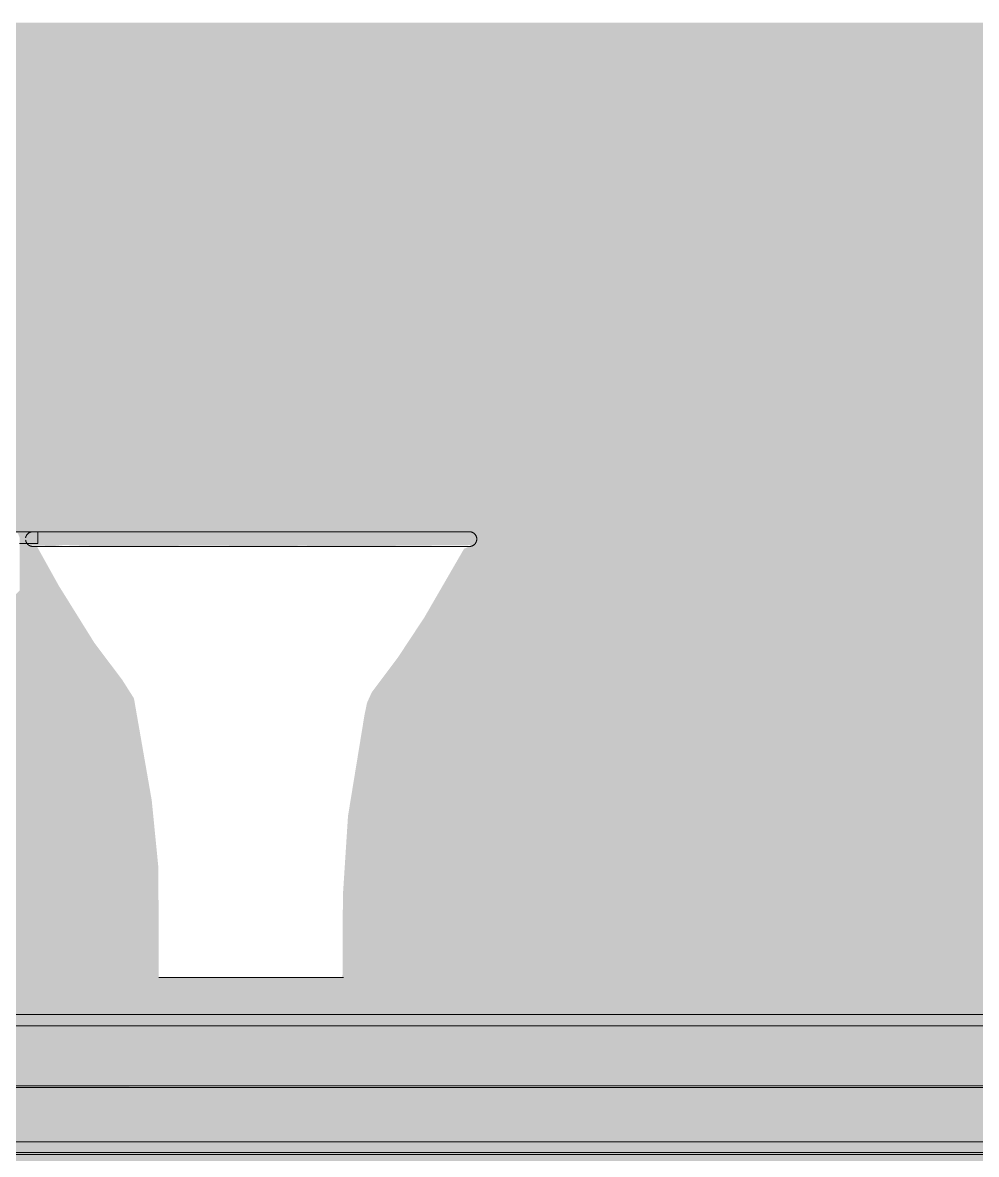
# Model space of a CAD drawing. Header units: inches. Extents: x 20426 to 92531, y -195 to 750.
# Drawn here: x 32855.09 to 32895.78, y 93.77 to 142.02 of the extents above; entities that cross this region are included whole.
import ezdxf

# ---------------------------------------------------------------- set-up
doc = ezdxf.new("R2010")
doc.units = ezdxf.units.IN
doc.header["$MEASUREMENT"] = 0
for name, color, linetype, lineweight in [('A-DOOR', 31, 'Continuous', 13), ('Q-SPCQ', 91, 'Continuous', 9), ('S-BEAM', 12, 'Continuous', 9)]:
    doc.layers.add(name, color=color, linetype=linetype, lineweight=lineweight)

# ---------------------------------------------------------------- blocks, each defined once
blk = doc.blocks.new('Girt_Z - 8_D-904119-Elevation - North')
at = {"layer": 'S-BEAM'}
h = blk.add_hatch(color=256, dxfattribs=at)
h.paths.add_polyline_path([(-25981.015, 99.25), (-25980.765, 99.25), (-25980.765, 99.732), (-25981.015, 99.732)], flags=0)
h.paths.add_polyline_path([(-25977.143, 99.25), (-25695.137, 99.25), (-25695.137, 99.732), (-25977.143, 99.732)], flags=0)
h.paths.add_polyline_path([(-23085.765, 99.25), (-23085.765, 99.732), (-23086.015, 99.732), (-23086.015, 99.25)], flags=0)
h.paths.add_polyline_path([(-23089.637, 99.25), (-23089.637, 99.732), (-23371.643, 99.732), (-23371.643, 99.25), (-23184.518, 99.25)], flags=0)
h.paths.add_polyline_path([(-23375.265, 99.25), (-23375.265, 99.732), (-23375.515, 99.732), (-23375.515, 99.25)], flags=0)
h.paths.add_polyline_path([(-24533.265, 99.25), (-24533.265, 99.732), (-24533.515, 99.732), (-24533.515, 99.25)], flags=0)
h.paths.add_polyline_path([(-24537.137, 99.25), (-24537.137, 99.732), (-24819.143, 99.732), (-24819.143, 99.25), (-24566.874, 99.25)], flags=0)
h.paths.add_polyline_path([(-25691.515, 99.25), (-25691.265, 99.25), (-25691.265, 99.732), (-25691.515, 99.732)], flags=0)
h.paths.add_polyline_path([(-24823.015, 99.25), (-24822.765, 99.25), (-24822.765, 99.732), (-24823.015, 99.732)], flags=0)
h = blk.add_hatch(color=256, dxfattribs=at)
h.paths.add_polyline_path([(-25981.015, 96.883), (-25980.765, 96.883), (-25980.765, 99.25), (-25981.015, 99.25)], flags=0)
h.paths.add_polyline_path([(-25977.143, 96.883), (-25695.137, 96.883), (-25695.137, 99.25), (-25977.143, 99.25)], flags=0)
h.paths.add_polyline_path([(-23085.765, 96.883), (-23085.765, 99.25), (-23086.015, 99.25), (-23086.015, 96.883)], flags=0)
h.paths.add_polyline_path([(-23089.637, 96.883), (-23089.637, 99.25), (-23371.643, 99.25), (-23371.643, 96.883), (-23184.518, 96.883)], flags=0)
h.paths.add_polyline_path([(-23375.265, 96.883), (-23375.265, 99.25), (-23375.515, 99.25), (-23375.515, 96.883)], flags=0)
h.paths.add_polyline_path([(-24533.265, 96.883), (-24533.265, 99.25), (-24533.515, 99.25), (-24533.515, 96.883)], flags=0)
h.paths.add_polyline_path([(-24537.137, 96.883), (-24537.137, 99.25), (-24819.143, 99.25), (-24819.143, 96.883), (-24566.874, 96.883)], flags=0)
h.paths.add_polyline_path([(-25691.515, 96.883), (-25691.265, 96.883), (-25691.265, 99.25), (-25691.515, 99.25)], flags=0)
h.paths.add_polyline_path([(-24823.015, 96.883), (-24822.765, 96.883), (-24822.765, 99.25), (-24823.015, 99.25)], flags=0)
h = blk.add_hatch(color=256, dxfattribs=at)
h.paths.add_polyline_path([(-25695.137, 96.695), (-25695.137, 96.883), (-25977.143, 96.875), (-25977.143, 96.695), (-25741.877, 96.695)], flags=0)
h.paths.add_polyline_path([(-24774.228, 96.695), (-24537.137, 96.72), (-24537.137, 96.883), (-24819.143, 96.844), (-24819.143, 96.695), (-24782.867, 96.695)], flags=0)
h.paths.add_polyline_path([(-24533.265, 96.695), (-24533.265, 96.883), (-24533.515, 96.836), (-24533.515, 96.695)], flags=0)
h.paths.add_polyline_path([(-25981.015, 96.695), (-25980.765, 96.72), (-25980.765, 96.883), (-25981.015, 96.875), (-25981.015, 96.718)], flags=0)
h.paths.add_polyline_path([(-25691.515, 96.695), (-25691.265, 96.72), (-25691.265, 96.883), (-25691.515, 96.867), (-25691.515, 96.716)], flags=0)
h.paths.add_polyline_path([(-24823.015, 96.695), (-24822.765, 96.72), (-24822.765, 96.883), (-24823.015, 96.844), (-24823.015, 96.71)], flags=0)
h.paths.add_polyline_path([(-23375.515, 96.695), (-23375.265, 96.732), (-23375.265, 96.883), (-23375.515, 96.883), (-23375.515, 96.7)], flags=0)
h.paths.add_polyline_path([(-23371.643, 96.695), (-23089.637, 96.726), (-23089.637, 96.883), (-23371.643, 96.883), (-23371.643, 96.7)], flags=0)
h.paths.add_polyline_path([(-23085.765, 96.695), (-23085.765, 96.883), (-23086.015, 96.883), (-23086.015, 96.695)], flags=0)
h = blk.add_hatch(color=256, dxfattribs=at)
h.paths.add_polyline_path([(-25981.015, 96.62), (-25980.765, 96.66), (-25980.765, 96.695), (-25981.015, 96.658), (-25981.015, 96.623)], flags=0)
h.paths.add_polyline_path([(-25977.143, 96.62), (-25695.137, 96.662), (-25695.137, 96.695), (-25977.143, 96.658), (-25977.143, 96.623)], flags=0)
h.paths.add_polyline_path([(-24533.265, 96.62), (-24533.265, 96.695), (-24533.515, 96.639), (-24533.515, 96.62)], flags=0)
h.paths.add_polyline_path([(-24537.137, 96.62), (-24537.137, 96.695), (-24819.143, 96.658), (-24819.143, 96.62), (-24566.874, 96.62)], flags=0)
h.paths.add_polyline_path([(-24823.015, 96.62), (-24822.765, 96.669), (-24822.765, 96.695), (-24823.015, 96.658), (-24823.015, 96.636)], flags=0)
h.paths.add_polyline_path([(-23085.765, 96.62), (-23085.765, 96.695), (-23086.015, 96.655), (-23086.015, 96.62)], flags=0)
h.paths.add_polyline_path([(-23089.637, 96.62), (-23089.637, 96.695), (-23371.643, 96.652), (-23371.643, 96.62), (-23184.518, 96.62)], flags=0)
h.paths.add_polyline_path([(-23375.515, 96.62), (-23375.265, 96.658), (-23375.265, 96.695), (-23375.515, 96.651)], flags=0)
h.paths.add_polyline_path([(-25691.265, 96.62), (-25691.265, 96.695), (-25691.515, 96.658), (-25691.515, 96.62)], flags=0)
h = blk.add_hatch(color=256, dxfattribs=at)
h.paths.add_polyline_path([(-24635.992, 94.301), (-24537.137, 94.301), (-24537.137, 96.62), (-24819.143, 96.62), (-24819.143, 94.301), (-24705.11, 94.301)], flags=0)
h.paths.add_polyline_path([(-25980.765, 94.301), (-25980.765, 96.62), (-25981.015, 96.62), (-25981.015, 94.301)], flags=0)
h.paths.add_polyline_path([(-25977.143, 94.301), (-25695.137, 94.301), (-25695.137, 96.62), (-25977.143, 96.62), (-25977.143, 95.164)], flags=0)
h.paths.add_polyline_path([(-25691.515, 94.301), (-25691.265, 94.301), (-25691.265, 96.62), (-25691.515, 96.62), (-25691.515, 95.164)], flags=0)
h.paths.add_polyline_path([(-24823.015, 94.301), (-24822.765, 94.301), (-24822.765, 96.62), (-24823.015, 96.62), (-24823.015, 95.164)], flags=0)
h.paths.add_polyline_path([(-24533.515, 94.301), (-24533.265, 94.301), (-24533.265, 96.62), (-24533.515, 96.62), (-24533.515, 95.164)], flags=0)
h.paths.add_polyline_path([(-23085.765, 94.301), (-23085.765, 96.62), (-23086.015, 96.62), (-23086.015, 94.301)], flags=0)
h.paths.add_polyline_path([(-23089.637, 94.301), (-23089.637, 96.62), (-23371.643, 96.62), (-23371.643, 94.301), (-23115.4, 94.301)], flags=0)
h.paths.add_polyline_path([(-22977.165, 94.301), (-22922.515, 94.301), (-22922.515, 96), (-23030.515, 96), (-23030.515, 94.301)], flags=0)
h.paths.add_polyline_path([(-23375.515, 94.301), (-23375.265, 94.301), (-23375.265, 96.62), (-23375.515, 96.62), (-23375.515, 95.164)], flags=0)
h = blk.add_hatch(color=256, dxfattribs=at)
h.paths.add_polyline_path([(-24533.515, 93.852), (-24533.265, 93.852), (-24533.265, 94.301), (-24533.515, 94.301)], flags=0)
h.paths.add_polyline_path([(-22922.515, 93.852), (-22922.515, 94.301), (-23030.515, 94.301), (-23030.515, 93.852), (-22977.165, 93.852)], flags=0)
h.paths.add_polyline_path([(-24822.765, 93.852), (-24822.765, 94.301), (-24823.015, 94.301), (-24823.015, 93.852)], flags=0)
h.paths.add_polyline_path([(-25981.015, 93.852), (-25980.765, 93.852), (-25980.765, 94.301), (-25981.015, 94.301)], flags=0)
h.paths.add_polyline_path([(-25977.143, 93.852), (-25695.137, 93.852), (-25695.137, 94.301), (-25977.143, 94.301)], flags=0)
h.paths.add_polyline_path([(-23085.765, 93.852), (-23085.765, 94.301), (-23086.015, 94.301), (-23086.015, 93.852)], flags=0)
h.paths.add_polyline_path([(-23089.637, 93.852), (-23089.637, 94.301), (-23371.643, 94.301), (-23371.643, 93.852), (-23115.4, 93.852)], flags=0)
h.paths.add_polyline_path([(-24819.143, 93.852), (-24537.137, 93.852), (-24537.137, 94.301), (-24819.143, 94.301)], flags=0)
h.paths.add_polyline_path([(-25691.515, 93.852), (-25691.265, 93.852), (-25691.265, 94.301), (-25691.515, 94.301)], flags=0)
h.paths.add_polyline_path([(-23375.265, 93.852), (-23375.265, 94.301), (-23375.515, 94.301), (-23375.515, 93.852)], flags=0)
h = blk.add_hatch(color=256, dxfattribs=at)
h.paths.add_polyline_path([(-24533.515, 93.768), (-24533.265, 93.768), (-24533.265, 93.852), (-24533.515, 93.852)], flags=0)
h.paths.add_polyline_path([(-24537.137, 93.768), (-24537.137, 93.852), (-24819.143, 93.852), (-24819.143, 93.768), (-24566.874, 93.768)], flags=0)
h.paths.add_polyline_path([(-25981.015, 93.768), (-25980.765, 93.768), (-25980.765, 93.852), (-25981.015, 93.852)], flags=0)
h.paths.add_polyline_path([(-25977.143, 93.768), (-25695.137, 93.768), (-25695.137, 93.852), (-25977.143, 93.852)], flags=0)
h.paths.add_polyline_path([(-24822.765, 93.768), (-24822.765, 93.852), (-24823.015, 93.852), (-24823.015, 93.768)], flags=0)
h.paths.add_polyline_path([(-25691.515, 93.768), (-25691.265, 93.768), (-25691.265, 93.852), (-25691.515, 93.852)], flags=0)
h.paths.add_polyline_path([(-23253.636, 93.768), (-23089.637, 93.768), (-23089.637, 93.852), (-23371.643, 93.852), (-23371.643, 93.768), (-23322.754, 93.768)], flags=0)
h.paths.add_polyline_path([(-23086.015, 93.768), (-23085.765, 93.768), (-23085.765, 93.852), (-23086.015, 93.852)], flags=0)
h.paths.add_polyline_path([(-23375.265, 93.768), (-23375.265, 93.852), (-23375.515, 93.852), (-23375.515, 93.768)], flags=0)
h.paths.add_polyline_path([(-23030.515, 93.768), (-22922.515, 93.768), (-22922.515, 93.852), (-23030.515, 93.852)], flags=0)
for p, q in [((-25977.143, 99.732), (-25695.137, 99.732)), ((-25977.143, 99.25), (-25695.137, 99.25)), ((-25977.143, 96.695), (-25695.137, 96.695)), ((-25977.143, 96.62), (-25695.137, 96.62)), ((-25977.143, 94.301), (-25695.137, 94.301)), ((-25977.143, 93.852), (-25695.137, 93.852)), ((-25977.143, 93.768), (-25695.137, 93.768))]:
    blk.add_line(p, q, dxfattribs=at)
blk = doc.blocks.new('opening - opening-915839-Elevation - North')
at = {"layer": 'A-DOOR'}
h = blk.add_hatch(color=256, dxfattribs=at)
h.paths.add_polyline_path([(-25971.89, 2.244), (-25834.39, 2.244), (-25834.39, 36), (-25726.39, 36), (-25726.39, 45.518), (-25971.89, 45.518)], flags=0)
h.paths.add_polyline_path([(-25971.89, 51.482), (-25726.39, 51.482), (-25726.39, 93.768), (-25971.89, 93.768)], flags=0)
h.paths.add_polyline_path([(-25822.578, 128.125), (-25822.65, 128.167), (-25822.609, 128.312), (-25822.58, 128.136)], flags=0)
h.paths.add_polyline_path([(-25794.099, 99.732), (-25726.39, 99.732), (-25726.39, 142.018), (-25805.39, 142.018), (-25805.39, 120.312), (-25780.838, 120.258), (-25780.64, 120), (-25780.882, 119.728), (-25781.186, 119.581), (-25782.876, 116.661), (-25784.007, 114.949), (-25785.123, 113.461), (-25785.324, 113.015), (-25785.434, 112.476), (-25786.133, 108.197), (-25786.351, 104.823), (-25786.369, 101.312), (-25794.204, 101.312), (-25794.223, 106.007), (-25794.505, 108.856), (-25795.264, 113.208), (-25795.765, 113.999), (-25796.949, 115.57), (-25798.47, 118.011), (-25799.408, 119.696), (-25799.649, 119.728), (-25799.89, 119.812), (-25800.14, 119.812), (-25800.14, 117.812), (-25801.519, 116.434), (-25801.475, 116.39), (-25803.596, 114.268), (-25803.64, 114.312), (-25805.39, 114.312), (-25805.39, 114), (-25807.89, 114), (-25807.89, 117.353), (-25810.828, 118.688), (-25810.828, 118.563), (-25811.078, 118.605), (-25811.114, 118.688), (-25812.578, 118.688), (-25812.578, 118.813), (-25815.14, 118.813), (-25815.182, 119.437), (-25815.328, 119.437), (-25815.332, 119.75), (-25815.703, 119.75), (-25815.703, 119.312), (-25815.453, 119.312), (-25815.453, 119.125), (-25815.703, 119.125), (-25815.703, 116), (-25822.328, 116), (-25822.379, 119.76), (-25822.678, 119.799), (-25822.831, 120), (-25822.678, 120.2), (-25822.328, 120.25), (-25822.328, 128.125), (-25822.578, 128.136), (-25822.578, 128.312), (-25822.328, 128.317), (-25822.328, 128.75), (-25822.703, 128.75), (-25822.703, 128.437), (-25822.89, 128.437), (-25822.89, 128), (-25826.328, 128), (-25826.328, 130.75), (-25826.453, 130.75), (-25826.501, 135.625), (-25828.357, 135.618), (-25828.357, 129.551), (-25828.617, 126.904), (-25829.358, 124.382), (-25830.454, 122.181), (-25832.011, 120.12), (-25834.144, 118.241), (-25836.117, 117.019), (-25838.526, 116.086), (-25839.828, 115.79), (-25839.926, 115.764), (-25842.357, 115.551), (-25844.886, 115.79), (-25847.145, 116.396), (-25849.357, 117.427), (-25851.376, 118.846), (-25853.082, 120.552), (-25854.482, 122.551), (-25855.605, 125.094), (-25856.144, 127.12), (-25856.357, 129.782), (-25856.357, 142.018), (-25940.544, 142.018), (-25940.591, 131.193), (-25940.833, 128.815), (-25941.458, 126.607), (-25942.284, 124.865), (-25942.784, 123.888), (-25944.86, 121.252), (-25945.131, 120.981), (-25947.868, 118.932), (-25949.488, 118.235), (-25951.553, 117.547), (-25953.746, 117.307), (-25954.544, 117.231), (-25957.107, 117.466), (-25957.281, 117.49), (-25959.253, 118.016), (-25961.478, 119.084), (-25963.509, 120.545), (-25964.698, 121.803), (-25966.662, 124.576), (-25967.316, 125.773), (-25967.829, 127.346), (-25968.296, 129.027), (-25968.544, 131.759), (-25968.544, 142.018), (-25971.89, 142.018), (-25971.89, 99.732), (-25794.143, 99.732)], flags=0)
h.paths.add_polyline_path([(-25815.182, 119.281), (-25815.232, 119.364), (-25815.151, 119.357)], flags=0)
h.paths.add_polyline_path([(-25815.232, 119.217), (-25815.296, 119.324), (-25815.182, 119.281)], flags=0)
h.paths.add_polyline_path([(-25815.372, 119.136), (-25815.328, 119.285), (-25815.232, 119.217), (-25815.328, 119.154)], flags=0)
h.paths.add_polyline_path([(-25815.453, 119.125), (-25815.39, 119.204), (-25815.39, 119.133)], flags=0)
h.paths.add_polyline_path([(-25815.151, 119.357), (-25815.232, 119.422), (-25815.14, 119.437)], flags=0)
h.paths.add_polyline_path([(-25815.328, 120.25), (-25815.315, 120.562), (-25815.315, 120.6), (-25815.265, 120.671), (-25815.296, 120.719), (-25815.389, 120.687), (-25815.421, 120.687), (-25815.453, 120.687), (-25815.703, 120.683), (-25815.703, 120.25), (-25815.332, 120.25)], flags=0)
h.paths.add_polyline_path([(-25807.89, 120.384), (-25807.89, 122), (-25807.64, 122), (-25807.64, 142.018), (-25808.069, 142.018), (-25811.078, 137.708), (-25811.078, 121.813), (-25810.828, 121.813), (-25810.828, 121.719), (-25810.759, 121.688)], flags=0)
h.paths.add_polyline_path([(-25815.14, 120.562), (-25815.14, 122.563), (-25815.012, 122.611), (-25814.953, 123.063), (-25814.89, 123.063), (-25814.89, 134.687), (-25815.14, 134.687), (-25815.182, 135.125), (-25815.328, 135.125), (-25815.332, 135.437), (-25815.703, 135.437), (-25815.703, 135), (-25815.453, 135), (-25815.453, 134.812), (-25815.703, 134.812), (-25815.651, 129.241), (-25815.352, 129.2), (-25815.199, 129), (-25815.383, 128.798), (-25815.703, 128.75), (-25815.703, 120.875), (-25815.296, 120.833), (-25815.182, 120.719), (-25815.151, 120.643)], flags=0)
h.paths.add_polyline_path([(-25812.89, 122.688), (-25812.887, 123.063), (-25812.578, 123.063), (-25812.578, 134.687), (-25813.015, 134.687), (-25812.987, 123.063), (-25812.926, 123.063), (-25812.902, 122.813)], flags=0)
h.paths.add_polyline_path([(-25822.659, 128.136), (-25822.799, 128.217), (-25822.642, 128.312), (-25822.656, 128.167)], flags=0)
h.paths.add_polyline_path([(-25822.799, 128.217), (-25822.799, 128.3), (-25822.734, 128.281)], flags=0)
h.paths.add_polyline_path([(-25822.848, 128.281), (-25822.848, 128.36), (-25822.799, 128.31)], flags=0)
h.paths.add_polyline_path([(-25822.88, 128.357), (-25822.848, 128.43), (-25822.811, 128.375), (-25822.848, 128.365)], flags=0)
h.paths.add_polyline_path([(-25822.703, 129.25), (-25822.328, 129.25), (-25822.328, 129.687), (-25822.578, 129.687), (-25822.578, 129.875), (-25822.328, 129.908), (-25822.379, 135.448), (-25822.678, 135.486), (-25822.831, 135.687), (-25822.678, 135.888), (-25822.328, 135.937), (-25822.328, 142.018), (-25824.453, 142.018), (-25824.43, 137.75), (-25824.328, 137.75), (-25824.364, 130.75), (-25824.453, 130.75), (-25824.453, 130), (-25822.89, 130), (-25822.848, 129.562), (-25822.703, 129.562)], flags=0)
h.paths.add_polyline_path([(-25822.89, 129.562), (-25822.848, 129.635), (-25822.799, 129.578), (-25822.88, 129.564)], flags=0)
h.paths.add_polyline_path([(-25822.799, 129.783), (-25822.656, 129.833), (-25822.703, 129.715), (-25822.734, 129.737)], flags=0)
h.paths.add_polyline_path([(-25822.848, 129.719), (-25822.799, 129.783), (-25822.734, 129.676), (-25822.799, 129.7)], flags=0)
h.paths.add_polyline_path([(-25822.686, 129.625), (-25822.88, 129.643), (-25822.799, 129.69), (-25822.698, 129.632)], flags=0)
h.paths.add_polyline_path([(-25822.61, 129.683), (-25822.64, 129.867), (-25822.58, 129.864), (-25822.609, 129.687)], flags=0)
h.paths.add_polyline_path([(-25815.182, 134.969), (-25815.315, 135.06), (-25815.164, 135.014)], flags=0)
h.paths.add_polyline_path([(-25815.232, 134.904), (-25815.296, 135.011), (-25815.182, 134.969)], flags=0)
h.paths.add_polyline_path([(-25815.372, 134.823), (-25815.328, 134.972), (-25815.232, 134.904), (-25815.328, 134.841)], flags=0)
h.paths.add_polyline_path([(-25815.453, 134.812), (-25815.39, 134.892), (-25815.39, 134.821)], flags=0)
h.paths.add_polyline_path([(-25815.151, 135.044), (-25815.315, 135.096), (-25815.14, 135.125)], flags=0)
h.paths.add_polyline_path([(-25815.332, 135.937), (-25815.328, 135.937), (-25815.315, 136.25), (-25815.315, 136.287), (-25815.265, 136.358), (-25815.296, 136.406), (-25815.389, 136.375), (-25815.421, 136.375), (-25815.453, 136.375), (-25815.703, 136.371), (-25815.703, 135.937)], flags=0)
h.paths.add_polyline_path([(-25815.14, 136.25), (-25815.14, 136.687), (-25814.89, 136.687), (-25814.89, 142.018), (-25815.703, 142.018), (-25815.703, 136.562), (-25815.296, 136.521), (-25815.182, 136.406), (-25815.151, 136.331)], flags=0)
h.paths.add_polyline_path([(-25812.578, 136.687), (-25812.614, 142.018), (-25813.015, 142.018), (-25813.015, 136.687), (-25812.589, 136.687)], flags=0)
h.paths.add_polyline_path([(-25827.581, 137.375), (-25826.453, 137.375), (-25826.417, 137.75), (-25826.328, 137.75), (-25826.328, 142.018), (-25828.357, 142.018), (-25828.321, 138.277), (-25827.851, 137.375)], flags=0)
h.paths.add_polyline_path([(-25811.078, 138.144), (-25808.374, 142.018), (-25811.078, 142.018)], flags=0)
blk = doc.blocks.new('Basketball_Backstop-Performance_Sports_Systems-3103-Ceiling_Hung - 27_-0_ to 27_-11 7_8_-V168-Elevation - North')
at = {"layer": 'Q-SPCQ'}
for points in [[(-25799.672, 119.812), (-25799.369, 119.812), (-25799.369, 120.312), (-25800.39, 120.312), (-25800.213, 120.239), (-25800.14, 120.062), (-25800.14, 119.812), (-25799.89, 119.812)], [(-25793.174, 120), (-25790.265, 120), (-25790.265, 120.312), (-25792.407, 120.286), (-25793.715, 120.309), (-25799.369, 120.287), (-25799.369, 120), (-25793.715, 120)], [(-25790.265, 120), (-25780.64, 120), (-25780.838, 120.258), (-25781.164, 120.301), (-25781.946, 120.291), (-25782.844, 120.292), (-25784.453, 120.287), (-25787.564, 120.304), (-25788.62, 120.27), (-25790.265, 120.271), (-25790.265, 120.081)], [(-25790.265, 119.687), (-25790.265, 120), (-25799.369, 120), (-25799.369, 119.812), (-25799.746, 119.812), (-25799.692, 119.742), (-25799.419, 119.715), (-25799.413, 119.717), (-25798.655, 119.706), (-25798.25, 119.748), (-25796.706, 119.696), (-25794.267, 119.71), (-25792.407, 119.714), (-25791.738, 119.726)], [(-25790.265, 119.687), (-25788.123, 119.714), (-25785.945, 119.695), (-25780.838, 119.742), (-25780.64, 120), (-25790.265, 120), (-25790.265, 119.698)]]:
    blk.add_hatch(color=256, dxfattribs=at).paths.add_polyline_path(points, flags=0)
for p, q in [((-25800.39, 120.312), (-25799.369, 120.312)), ((-25799.369, 120.287), (-25799.369, 119.812)), ((-25799.369, 119.812), (-25800.14, 119.812)), ((-25794.204, 101.312), (-25790.265, 101.312)), ((-25790.265, 101.312), (-25786.326, 101.312))]:
    blk.add_line(p, q, dxfattribs=at)
at = {"layer": 'Q-SPCQ', "flags": 128}
for points in [[(-25799.886, 120.05), (-25799.884, 120.062), (-25799.881, 120.074), (-25799.878, 120.086), (-25799.874, 120.098), (-25799.87, 120.11), (-25799.866, 120.122), (-25799.86, 120.133), (-25799.855, 120.144), (-25799.849, 120.155), (-25799.842, 120.166), (-25799.836, 120.176), (-25799.828, 120.187), (-25799.821, 120.196), (-25799.813, 120.206), (-25799.804, 120.215), (-25799.795, 120.224), (-25799.786, 120.233), (-25799.777, 120.241), (-25799.767, 120.249), (-25799.757, 120.256), (-25799.747, 120.263), (-25799.736, 120.27), (-25799.725, 120.276), (-25799.714, 120.281), (-25799.703, 120.287), (-25799.691, 120.291), (-25799.679, 120.296), (-25799.667, 120.299), (-25799.655, 120.303), (-25799.643, 120.306), (-25799.631, 120.308), (-25799.618, 120.31), (-25799.606, 120.311), (-25799.594, 120.312), (-25799.581, 120.312), (-25799.578, 120.312)], [(-25790.265, 120.312), (-25790.638, 120.312), (-25791.009, 120.312), (-25791.38, 120.312), (-25791.749, 120.312), (-25792.115, 120.312), (-25792.479, 120.312), (-25792.839, 120.312), (-25793.195, 120.312), (-25793.546, 120.312), (-25793.892, 120.312), (-25794.232, 120.312), (-25794.566, 120.312), (-25794.892, 120.312), (-25795.212, 120.312), (-25795.523, 120.312), (-25795.827, 120.312), (-25796.121, 120.312), (-25796.406, 120.312), (-25796.681, 120.312), (-25796.946, 120.312), (-25797.2, 120.312), (-25797.443, 120.312), (-25797.674, 120.312), (-25797.894, 120.312), (-25798.101, 120.312), (-25798.296, 120.312), (-25798.478, 120.312), (-25798.647, 120.312), (-25798.803, 120.312), (-25798.945, 120.312), (-25799.073, 120.312), (-25799.187, 120.312), (-25799.286, 120.312), (-25799.372, 120.312), (-25799.442, 120.312), (-25799.498, 120.312), (-25799.539, 120.312), (-25799.566, 120.312), (-25799.577, 120.312), (-25799.578, 120.312)], [(-25799.578, 120.312), (-25799.57, 120.312), (-25799.548, 120.312), (-25799.511, 120.312)], [(-25799.311, 120.312), (-25799.215, 120.312), (-25799.105, 120.312), (-25798.981, 120.312), (-25798.843, 120.312), (-25798.691, 120.312), (-25798.525, 120.312), (-25798.347, 120.312), (-25798.155, 120.312), (-25797.951, 120.312), (-25797.735, 120.312), (-25797.506, 120.312), (-25797.266, 120.312), (-25797.015, 120.312), (-25796.753, 120.312), (-25796.481, 120.312), (-25796.199, 120.312), (-25795.907, 120.312), (-25795.606, 120.312), (-25795.297, 120.312), (-25794.979, 120.312), (-25794.654, 120.312), (-25794.323, 120.312), (-25793.984, 120.312), (-25793.64, 120.312), (-25793.29, 120.312), (-25792.935, 120.312), (-25792.576, 120.312), (-25792.214, 120.312), (-25791.848, 120.312), (-25791.48, 120.312), (-25791.11, 120.312), (-25790.738, 120.312), (-25790.366, 120.312), (-25790.265, 120.312)], [(-25790.265, 120.312), (-25789.893, 120.312), (-25789.521, 120.312), (-25789.15, 120.312), (-25788.782, 120.312), (-25788.415, 120.312), (-25788.052, 120.312), (-25787.692, 120.312), (-25787.336, 120.312), (-25786.985, 120.312), (-25786.639, 120.312), (-25786.299, 120.312), (-25785.965, 120.312), (-25785.638, 120.312), (-25785.319, 120.312), (-25785.007, 120.312), (-25784.704, 120.312), (-25784.41, 120.312), (-25784.125, 120.312), (-25783.85, 120.312), (-25783.585, 120.312), (-25783.331, 120.312), (-25783.088, 120.312), (-25782.856, 120.312), (-25782.637, 120.312), (-25782.429, 120.312), (-25782.234, 120.312), (-25782.052, 120.312), (-25781.883, 120.312), (-25781.727, 120.312), (-25781.586, 120.312), (-25781.458, 120.312), (-25781.344, 120.312), (-25781.244, 120.312), (-25781.159, 120.312), (-25781.088, 120.312), (-25781.032, 120.312), (-25780.991, 120.312), (-25780.965, 120.312), (-25780.953, 120.312), (-25780.953, 120.312)], [(-25780.953, 120.312), (-25780.96, 120.312), (-25780.983, 120.312), (-25781.02, 120.312), (-25781.072, 120.312), (-25781.138, 120.312), (-25781.22, 120.312), (-25781.315, 120.312), (-25781.425, 120.312), (-25781.55, 120.312), (-25781.688, 120.312), (-25781.84, 120.312), (-25782.005, 120.312), (-25782.184, 120.312), (-25782.375, 120.312), (-25782.579, 120.312), (-25782.796, 120.312), (-25783.024, 120.312), (-25783.264, 120.312), (-25783.515, 120.312), (-25783.777, 120.312), (-25784.049, 120.312), (-25784.332, 120.312), (-25784.624, 120.312), (-25784.924, 120.312), (-25785.234, 120.312), (-25785.551, 120.312), (-25785.876, 120.312), (-25786.208, 120.312), (-25786.546, 120.312), (-25786.891, 120.312), (-25787.241, 120.312), (-25787.595, 120.312), (-25787.954, 120.312), (-25788.317, 120.312), (-25788.682, 120.312), (-25789.051, 120.312), (-25789.421, 120.312), (-25789.792, 120.312), (-25790.165, 120.312), (-25790.265, 120.312)], [(-25780.953, 120.312), (-25780.94, 120.312), (-25780.928, 120.312), (-25780.915, 120.31), (-25780.903, 120.309), (-25780.891, 120.306), (-25780.878, 120.304), (-25780.866, 120.3), (-25780.854, 120.297), (-25780.843, 120.292), (-25780.831, 120.288), (-25780.82, 120.283), (-25780.808, 120.277), (-25780.797, 120.271), (-25780.787, 120.265), (-25780.776, 120.258), (-25780.766, 120.251), (-25780.756, 120.243), (-25780.747, 120.235), (-25780.737, 120.227), (-25780.729, 120.218), (-25780.72, 120.209), (-25780.712, 120.199), (-25780.704, 120.189), (-25780.697, 120.179), (-25780.69, 120.169), (-25780.683, 120.158), (-25780.677, 120.147), (-25780.671, 120.136), (-25780.666, 120.125), (-25780.661, 120.113), (-25780.657, 120.101), (-25780.653, 120.09), (-25780.65, 120.078), (-25780.647, 120.065), (-25780.645, 120.053), (-25780.643, 120.041), (-25780.642, 120.028), (-25780.641, 120.016), (-25780.64, 120.003), (-25780.64, 120)], [(-25799.578, 119.687), (-25799.59, 119.688), (-25799.603, 119.688), (-25799.615, 119.69), (-25799.628, 119.691), (-25799.64, 119.694), (-25799.652, 119.696), (-25799.664, 119.7), (-25799.676, 119.703), (-25799.688, 119.708), (-25799.699, 119.712), (-25799.711, 119.717), (-25799.722, 119.723), (-25799.733, 119.729), (-25799.744, 119.735), (-25799.754, 119.742), (-25799.764, 119.749), (-25799.774, 119.757), (-25799.784, 119.765), (-25799.793, 119.773), (-25799.802, 119.782), (-25799.81, 119.791), (-25799.819, 119.801), (-25799.826, 119.811), (-25799.834, 119.821), (-25799.841, 119.831), (-25799.847, 119.842), (-25799.853, 119.853), (-25799.859, 119.864), (-25799.864, 119.875), (-25799.869, 119.887), (-25799.873, 119.899), (-25799.877, 119.91), (-25799.88, 119.922), (-25799.883, 119.935), (-25799.886, 119.947)], [(-25799.372, 119.687), (-25799.442, 119.687), (-25799.498, 119.687), (-25799.539, 119.687), (-25799.566, 119.687), (-25799.577, 119.687), (-25799.578, 119.687)], [(-25799.578, 119.687), (-25799.57, 119.687), (-25799.548, 119.687), (-25799.511, 119.687), (-25799.459, 119.687), (-25799.392, 119.687), (-25799.311, 119.687), (-25799.215, 119.687), (-25799.105, 119.687), (-25798.981, 119.687), (-25798.843, 119.687), (-25798.691, 119.687), (-25798.525, 119.687), (-25798.347, 119.687), (-25798.155, 119.687), (-25797.951, 119.687), (-25797.735, 119.687), (-25797.506, 119.687), (-25797.266, 119.687), (-25797.015, 119.687), (-25796.753, 119.687), (-25796.481, 119.687), (-25796.199, 119.687), (-25795.907, 119.687), (-25795.606, 119.687), (-25795.297, 119.687), (-25794.979, 119.687), (-25794.654, 119.687), (-25794.323, 119.687), (-25793.984, 119.687), (-25793.64, 119.687), (-25793.29, 119.687), (-25792.935, 119.687), (-25792.576, 119.687), (-25792.214, 119.687), (-25791.848, 119.687), (-25791.48, 119.687), (-25791.11, 119.687), (-25790.738, 119.687), (-25790.366, 119.687), (-25790.265, 119.687)], [(-25790.265, 119.687), (-25789.893, 119.687), (-25789.521, 119.687), (-25789.15, 119.687), (-25788.782, 119.687), (-25788.415, 119.687), (-25788.052, 119.687), (-25787.692, 119.687), (-25787.336, 119.687), (-25786.985, 119.687), (-25786.639, 119.687), (-25786.299, 119.687), (-25785.965, 119.687), (-25785.638, 119.687), (-25785.319, 119.687), (-25785.007, 119.687), (-25784.704, 119.687), (-25784.41, 119.687), (-25784.125, 119.687), (-25783.85, 119.687), (-25783.585, 119.687), (-25783.331, 119.687), (-25783.088, 119.687), (-25782.856, 119.687), (-25782.637, 119.687), (-25782.429, 119.687), (-25782.234, 119.687), (-25782.052, 119.687), (-25781.883, 119.687), (-25781.727, 119.687), (-25781.586, 119.687), (-25781.458, 119.687), (-25781.344, 119.687), (-25781.244, 119.687), (-25781.159, 119.687), (-25781.088, 119.687), (-25781.032, 119.687), (-25780.991, 119.687), (-25780.965, 119.687), (-25780.953, 119.687), (-25780.953, 119.687)], [(-25780.953, 119.687), (-25780.96, 119.687), (-25780.983, 119.687), (-25781.02, 119.687), (-25781.072, 119.687), (-25781.138, 119.687), (-25781.22, 119.687)], [(-25780.64, 120), (-25780.64, 119.988), (-25780.641, 119.975), (-25780.642, 119.963), (-25780.644, 119.95), (-25780.646, 119.938), (-25780.649, 119.926), (-25780.652, 119.914), (-25780.656, 119.902), (-25780.66, 119.89), (-25780.665, 119.878), (-25780.67, 119.867), (-25780.676, 119.856), (-25780.682, 119.845), (-25780.688, 119.834), (-25780.695, 119.824), (-25780.702, 119.813), (-25780.71, 119.804), (-25780.718, 119.794), (-25780.726, 119.785), (-25780.735, 119.776), (-25780.744, 119.767), (-25780.754, 119.759), (-25780.763, 119.751), (-25780.774, 119.744), (-25780.784, 119.737), (-25780.795, 119.73), (-25780.805, 119.724), (-25780.817, 119.719), (-25780.828, 119.713), (-25780.839, 119.709), (-25780.851, 119.704), (-25780.863, 119.701), (-25780.875, 119.697), (-25780.887, 119.694), (-25780.9, 119.692), (-25780.912, 119.69), (-25780.924, 119.689), (-25780.937, 119.688), (-25780.949, 119.688), (-25780.953, 119.687)]]:
    blk.add_lwpolyline(points, dxfattribs=at)

msp = doc.modelspace()

# ---------------------------------------------------------------- block references
at = {"layer": 'A-DOOR'}
msp.add_blockref('opening - opening-915839-Elevation - North', (58655.106, 0), dxfattribs=at)
at = {"layer": 'Q-SPCQ'}
msp.add_blockref('Basketball_Backstop-Performance_Sports_Systems-3103-Ceiling_Hung - 27_-0_ to 27_-11 7_8_-V168-Elevation - North', (58655.106, 0), dxfattribs=at)
at = {"layer": 'S-BEAM'}
msp.add_blockref('Girt_Z - 8_D-904119-Elevation - North', (58655.106, 0), dxfattribs=at)

doc.saveas('drawing.dxf')
